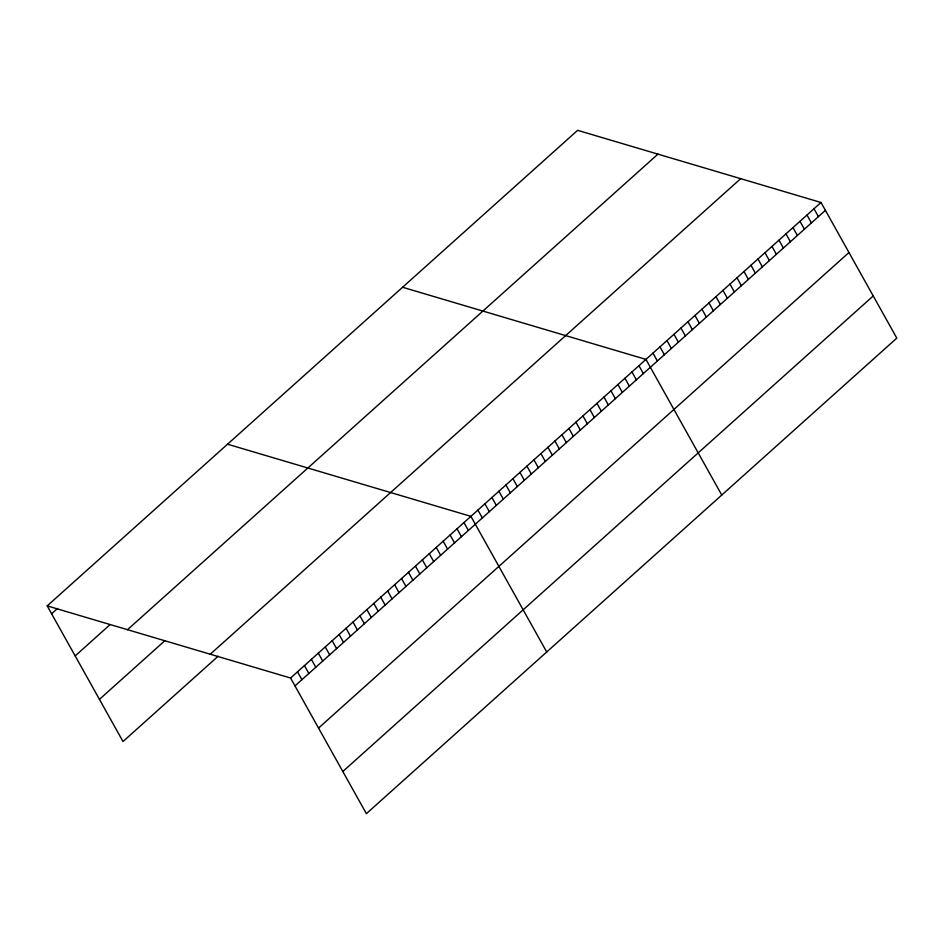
<?xml version="1.0" encoding="UTF-8"?>
<svg xmlns="http://www.w3.org/2000/svg" width="944" height="944" viewBox="0 0 944 944"><rect width="100%" height="100%" fill="white"/><g stroke="black" fill="none" stroke-linecap="round" stroke-linejoin="round"><path stroke-width="1.42" d="M47.2 605.883L577.622 130.331L820.997 202.476L896.8 338.117L366.378 813.669L290.575 678.028L47.2 605.883L123.003 741.524L218.135 656.233M51.613 613.777L57.56 608.443M75.166 655.927L109.846 624.834M127.511 629.695L657.933 154.143M99.45 699.362L164.846 640.728M210.264 654.216L740.686 178.676M290.575 678.028L820.997 202.476M294.976 685.922L825.398 210.37M318.541 728.072L848.963 252.52M342.814 771.508L873.235 295.956M402.581 287.259L645.956 359.404L721.759 495.045M227.539 444.199L470.914 516.344L546.718 651.985M813.988 208.754L818.401 216.648M806.99 215.031L811.403 222.926M799.993 221.309L804.394 229.203M792.984 227.587L797.397 235.481M785.986 233.864L790.399 241.758M778.989 240.142L783.39 248.036M771.98 246.419L776.393 254.314M764.982 252.697L769.395 260.591M757.985 258.975L762.386 266.869M750.976 265.252L755.389 273.146M743.978 271.53L748.391 279.424M736.981 277.807L741.382 285.702M729.972 284.085L734.385 291.967M722.974 290.363L727.387 298.245M715.965 296.64L720.378 304.523M708.968 302.918L713.381 310.8M701.97 309.195L706.372 317.078M694.961 315.473L699.374 323.355M687.964 321.751L692.377 329.633M680.966 328.028L685.368 335.911M673.957 334.306L678.37 342.188M666.96 340.583L671.373 348.466M659.962 346.861L664.364 354.743M652.953 353.127L657.366 361.021M638.958 365.682L643.36 373.576M631.949 371.96L636.362 379.854M624.952 378.237L629.365 386.131M617.954 384.515L622.356 392.409M610.945 390.792L615.358 398.687M603.948 397.07L608.361 404.964M596.938 403.348L601.352 411.242M589.941 409.625L594.354 417.519M582.944 415.903L587.345 423.797M575.934 422.18L580.348 430.075M568.937 428.458L573.35 436.352M561.94 434.736L566.341 442.63M554.93 441.013L559.344 448.907M547.933 447.291L552.346 455.185M540.936 453.568L545.337 461.463M533.926 459.846L538.34 467.74M526.929 466.124L531.342 474.018M519.932 472.401L524.333 480.295M512.922 478.679L517.336 486.573M505.925 484.956L510.338 492.851M498.916 491.234L503.329 499.128M491.918 497.512L496.332 505.406M484.921 503.789L489.334 511.672M477.912 510.067L482.325 517.949M463.976 522.563L468.389 530.445M457.038 528.782L461.451 536.664M450.111 535L454.512 542.883M443.173 541.219L447.586 549.101M436.234 547.437L440.647 555.32M429.296 553.656L433.709 561.538M422.357 559.875L426.771 567.757M415.431 566.093L419.832 573.987M408.492 572.312L412.894 580.206M401.554 578.53L405.967 586.425M394.616 584.749L399.029 592.643M387.677 590.968L392.09 598.862M380.739 597.186L385.152 605.08M373.812 603.405L378.214 611.299M366.874 609.623L371.275 617.518M359.935 615.842L364.349 623.736M352.997 622.061L357.41 629.955M346.059 628.279L350.472 636.173M339.12 634.498L343.533 642.392M332.194 640.716L336.595 648.611M325.255 646.935L329.668 654.829M318.317 653.154L322.73 661.048M311.378 659.372L315.792 667.266M304.44 665.591L308.853 673.485M297.513 671.809L301.915 679.704"/></g></svg>
